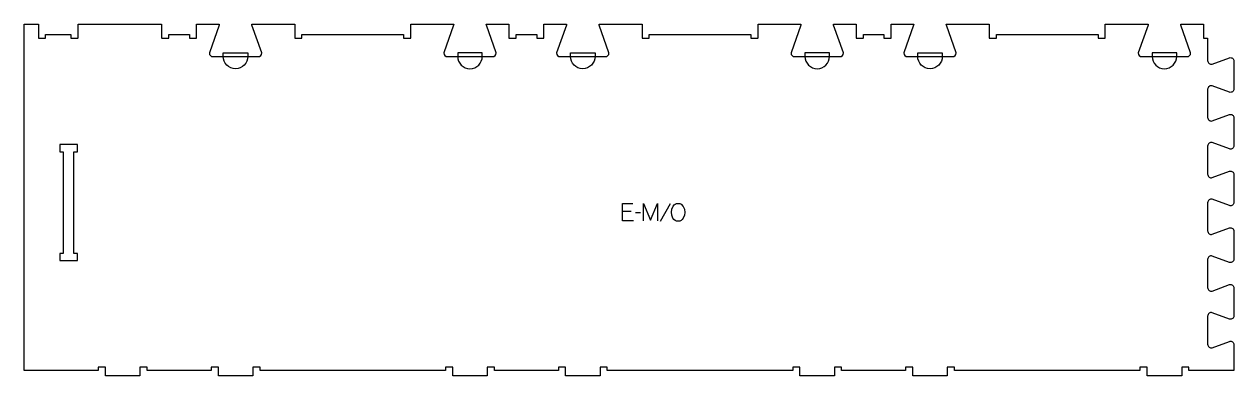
# Model space of a CAD drawing. Header units: millimetres. Extents: x -1031 to 1059, y -298 to 310.
import ezdxf

# ---------------------------------------------------------------- set-up
doc = ezdxf.new("R2010")
doc.units = ezdxf.units.MM
for name, color, linetype, true_color in [('1_ANYTOOL_1MMDEEP_LABELS_S', 2, 'Continuous', 0xffff00), ('3_ANYTOOL_CUTTHROUGH_INSID', 4, 'Continuous', 0x00ffff), ('4_ANYTOOL_CUTTHROUGH_OUTSI', 5, 'Continuous', 0x0000ff), ('5_ANYTOOL_HALF_MILL_9MM_IN', 3, 'Continuous', 0x00ff00)]:
    doc.layers.add(name, color=color, linetype=linetype, true_color=true_color)

msp = doc.modelspace()

# ---------------------------------------------------------------- linework, layer by layer
at = {"layer": '1_ANYTOOL_1MMDEEP_LABELS_S'}
for p, q in [((17.7, -13.9), (3, -13.9)), ((34.2, -16.1), (25.4, -16.2)), ((85.2, -0.5), (68, -31.2))]:
    msp.add_line(p, q, dxfattribs=at)
msp.add_lwpolyline([(99.5, 0.3), (102.3, 0), (104.6, -1.2), (108, -4.9), (110, -9.9), (110.7, -15.2), (110, -20.3), (107.9, -25.4), (106.3, -27.6), (104.3, -29.2), (102, -30.2), (99.2, -30.5), (96.3, -30.2), (93.9, -29.2), (91.8, -27.6), (90.2, -25.3), (88.2, -20.1), (87.5, -14.9), (88.2, -9.5), (90.3, -4.5), (92, -2.4), (94.1, -0.9), (96.6, 0)], close=True, dxfattribs=at)
for points in [[(21.9, -30), (3, -30), (3, 0), (20.8, 0)], [(39.3, -30), (39.3, 0), (51.3, -28.4), (63.3, -0.1), (63.3, -30)]]:
    msp.add_lwpolyline(points, dxfattribs=at)
at = {"layer": '3_ANYTOOL_CUTTHROUGH_INSID'}
msp.add_lwpolyline([(-963.3, 89.4), (-963.3, -86.1), (-969.3, -86.1), (-969.3, -98.6), (-938.8, -98.6), (-938.8, -86.1), (-944.8, -86.1), (-944.8, 89.4), (-938.8, 89.4), (-938.8, 101.9), (-969.3, 101.9), (-969.3, 89.4)], close=True, dxfattribs=at)
at = {"layer": '4_ANYTOOL_CUTTHROUGH_OUTSI'}
msp.add_lwpolyline([(984.7, 260.2), (967.8, 308.5), (967.6, 309.9), (1006.7, 309.9), (1006.7, 286.2, 0.414214), (1006.9, 285.9), (1014.1, 285.9), (1014.1, 246.9, 0.503222), (1022.1, 240.9), (1051.9, 251.9, -0.501976), (1059.3, 246.4), (1059.3, 197.9, -0.501976), (1051.9, 192.4), (1022.1, 203.4, 0.503225), (1014.1, 197.4), (1014.1, 148.9, 0.503222), (1022.1, 142.9), (1051.9, 153.9, -0.501976), (1059.3, 148.4), (1059.3, 99.9, -0.501976), (1051.9, 94.4), (1022.1, 105.4, 0.503225), (1014.1, 99.4), (1014.1, 50.9, 0.503222), (1022.1, 44.9), (1051.9, 55.9, -0.501976), (1059.3, 50.4), (1059.3, 1.9, -0.501976), (1051.9, -3.6), (1022.1, 7.4, 0.503225), (1014.1, 1.4), (1014.1, -47.1, 0.503222), (1022.1, -53.1), (1051.9, -42.1, -0.501976), (1059.3, -47.6), (1059.3, -96.1, -0.501976), (1051.9, -101.6), (1022.1, -90.6, 0.503225), (1014.1, -96.6), (1014.1, -145.1, 0.503222), (1022.1, -151.1), (1051.9, -140.1, -0.501976), (1059.3, -145.6), (1059.3, -194.1, -0.501976), (1051.9, -199.6), (1022.1, -188.6, 0.503225), (1014.1, -194.6), (1014.1, -243.1, 0.503222), (1022.1, -249.1), (1051.9, -238.1, -0.501976), (1059.3, -243.6), (1059.3, -288.6), (981.7, -288.6), (981.7, -282.8, 0.414214), (981.4, -282.6), (969.4, -282.6, 0.414214), (969.2, -282.8), (969.2, -297.6), (909.7, -297.6), (909.7, -282.8, 0.414214), (909.4, -282.6), (897.4, -282.6, 0.414214), (897.2, -282.8), (897.2, -288.6), (576.7, -288.6), (576.7, -282.8, 0.414214), (576.4, -282.6), (564.4, -282.6, 0.414214), (564.2, -282.8), (564.2, -297.6), (504.7, -297.6), (504.7, -282.8, 0.414214), (504.4, -282.6), (492.4, -282.6, 0.414214), (492.2, -282.8), (492.2, -288.6), (381.7, -288.6), (381.7, -282.8, 0.414214), (381.4, -282.6), (369.4, -282.6, 0.414214), (369.2, -282.8), (369.2, -297.6), (309.7, -297.6), (309.7, -282.8, 0.414214), (309.4, -282.6), (297.4, -282.6, 0.414214), (297.2, -282.8), (297.2, -288.6), (-23.3, -288.6), (-23.3, -282.8, 0.414214), (-23.6, -282.6), (-35.6, -282.6, 0.414214), (-35.8, -282.8), (-35.8, -297.6), (-95.3, -297.6), (-95.3, -282.8, 0.414214), (-95.6, -282.6), (-107.6, -282.6, 0.414214), (-107.8, -282.8), (-107.8, -288.6), (-218.3, -288.6), (-218.3, -282.8, 0.414214), (-218.6, -282.6), (-230.6, -282.6, 0.414214), (-230.8, -282.8), (-230.8, -297.6), (-290.3, -297.6), (-290.3, -282.8, 0.414214), (-290.6, -282.6), (-302.6, -282.6, 0.414214), (-302.8, -282.8), (-302.8, -288.6), (-623.3, -288.6), (-623.3, -282.8, 0.414214), (-623.6, -282.6), (-635.6, -282.6, 0.414214), (-635.8, -282.8), (-635.8, -297.6), (-695.3, -297.6), (-695.3, -282.8, 0.414214), (-695.6, -282.6), (-707.6, -282.6, 0.414214), (-707.8, -282.8), (-707.8, -288.6), (-818.3, -288.6), (-818.3, -282.8, 0.414214), (-818.6, -282.6), (-830.6, -282.6, 0.414214), (-830.8, -282.8), (-830.8, -297.6), (-890.3, -297.6), (-890.3, -282.8, 0.414214), (-890.6, -282.6), (-902.6, -282.6, 0.414214), (-902.8, -282.8), (-902.8, -288.6), (-1030.8, -288.6), (-1030.8, 309.9), (-1006.3, 309.9), (-1006.3, 286.2, 0.414214), (-1006.1, 285.9), (-994.1, 285.9, 0.414214), (-993.8, 286.2), (-993.8, 291.9), (-950.3, 291.9), (-950.3, 286.2, 0.414214), (-950.1, 285.9), (-938.1, 285.9, 0.414214), (-937.8, 286.2), (-937.8, 309.9), (-793.3, 309.9), (-793.3, 286.2, 0.414214), (-793.1, 285.9), (-781.1, 285.9, 0.414214), (-780.8, 286.2), (-780.8, 291.9), (-745.3, 291.9), (-745.3, 286.2, 0.414214), (-745.1, 285.9), (-733.1, 285.9, 0.414214), (-732.8, 286.2), (-732.8, 309.9), (-693.7, 309.9), (-694, 308.5), (-710.9, 260.2, 0.419618), (-704.6, 253.9), (-626.6, 253.9, 0.419618), (-620.4, 260.2), (-637.3, 308.5), (-637.5, 309.9), (-563.3, 309.9), (-563.3, 286.2, 0.414214), (-563.1, 285.9), (-551.1, 285.9, 0.414214), (-550.8, 286.2), (-550.8, 291.9), (-375.3, 291.9), (-375.3, 286.2, 0.414214), (-375.1, 285.9), (-363.1, 285.9, 0.414214), (-362.8, 286.2), (-362.8, 309.9), (-288.6, 309.9), (-288.9, 308.5), (-305.8, 260.2, 0.419618), (-299.5, 253.9), (-221.5, 253.9, 0.419618), (-215.3, 260.2), (-232.2, 308.5), (-232.4, 309.9), (-193.3, 309.9), (-193.3, 286.2, 0.414214), (-193.1, 285.9), (-181.1, 285.9, 0.414214), (-180.8, 286.2), (-180.8, 291.9), (-145.3, 291.9), (-145.3, 286.2, 0.414214), (-145.1, 285.9), (-133.1, 285.9, 0.414214), (-132.8, 286.2), (-132.8, 309.9), (-93.7, 309.9), (-94, 308.5), (-110.9, 260.2, 0.419618), (-104.6, 253.9), (-26.6, 253.9, 0.419618), (-20.4, 260.2), (-37.3, 308.5), (-37.5, 309.9), (36.7, 309.9), (36.7, 286.2, 0.414214), (36.9, 285.9), (48.9, 285.9, 0.414214), (49.2, 286.2), (49.2, 291.9), (224.7, 291.9), (224.7, 286.2, 0.414214), (224.9, 285.9), (236.9, 285.9, 0.414214), (237.2, 286.2), (237.2, 309.9), (311.4, 309.9), (311.1, 308.5), (294.2, 260.2, 0.419618), (300.5, 253.9), (378.5, 253.9, 0.419618), (384.7, 260.2), (367.8, 308.5), (367.6, 309.9), (406.7, 309.9), (406.7, 286.2, 0.414214), (406.9, 285.9), (418.9, 285.9, 0.414214), (419.2, 286.2), (419.2, 291.9), (454.7, 291.9), (454.7, 286.2, 0.414214), (454.9, 285.9), (466.9, 285.9, 0.414214), (467.2, 286.2), (467.2, 309.9), (506.3, 309.9), (506, 308.5), (489.1, 260.2, 0.419618), (495.4, 253.9), (573.4, 253.9, 0.419618), (579.6, 260.2), (562.7, 308.5), (562.5, 309.9), (636.7, 309.9), (636.7, 286.2, 0.414214), (636.9, 285.9), (648.9, 285.9, 0.414214), (649.2, 286.2), (649.2, 291.9), (824.7, 291.9), (824.7, 286.2, 0.414214), (824.9, 285.9), (836.9, 285.9, 0.414214), (837.2, 286.2), (837.2, 309.9), (911.4, 309.9), (911.1, 308.5), (894.2, 260.2, 0.419618), (900.5, 253.9), (978.5, 253.9, 0.419618)], format="xyb", close=True, dxfattribs=at)
at = {"layer": '5_ANYTOOL_HALF_MILL_9MM_IN'}
for points in [[(-644.4, 254.2, -1), (-686.9, 254.2), (-686.9, 260.4), (-644.4, 260.4)], [(-281.8, 254.2, 1), (-239.3, 254.2), (-239.3, 260.4), (-281.8, 260.4)], [(-44.4, 254.2, -1), (-86.9, 254.2), (-86.9, 260.4), (-44.4, 260.4)], [(318.2, 254.2, 1), (360.7, 254.2), (360.7, 260.4), (318.2, 260.4)], [(555.6, 254.2, -1), (513.1, 254.2), (513.1, 260.4), (555.6, 260.4)], [(918.2, 254.2, 1), (960.7, 254.2), (960.7, 260.4), (918.2, 260.4)]]:
    msp.add_lwpolyline(points, format="xyb", close=True, dxfattribs=at)

doc.saveas('drawing.dxf')
